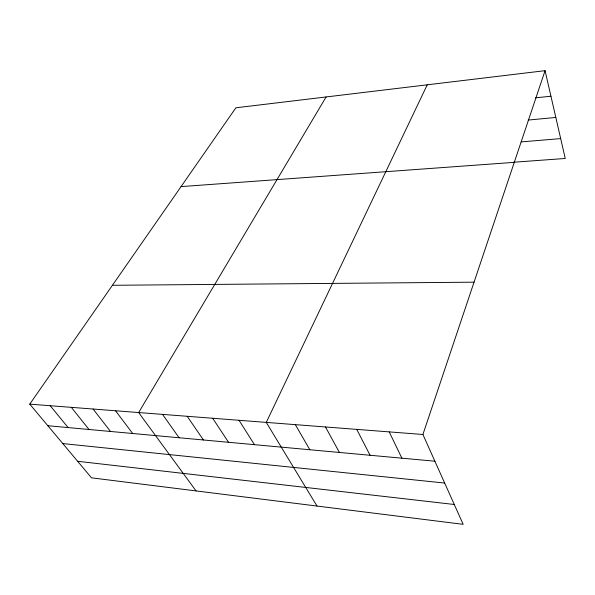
<?xml version="1.0" encoding="UTF-8"?>
<svg xmlns="http://www.w3.org/2000/svg" width="595" height="595" viewBox="0 0 595 595"><rect width="100%" height="100%" fill="white"/><g stroke="black" fill="none" stroke-linecap="round" stroke-linejoin="round"><path stroke-width="0.89" d="M422.911 434.491L545.065 70.664L235.88 107.792L29.75 404.139L91.511 477.837L463.17 524.336L422.911 434.491L29.75 404.139M427.232 84.81L266.27 422.398L317.001 506.048M326.105 96.955L138.657 412.551L196.06 490.92M535.574 97.84L550.94 96.212M528.152 120.071L555.819 117.446M521.227 141.9L560.683 138.605M513.663 162.234L565.25 158.471L545.065 70.664M181.059 186.607L514.281 162.346M112.418 285.295L474.051 282.179M47.838 425.722L434.878 461.207M62.802 443.572L444.666 483.043M77.64 461.281L454.275 504.486M50.233 405.723L68.127 427.582M71.341 407.352L89.012 429.501M93.088 409.033L110.521 431.472M115.519 410.766L132.685 433.502M162.539 414.395L179.102 437.756M187.202 416.299L203.423 439.988M212.683 418.263L228.532 442.286M239.019 420.301L254.459 444.666M295.336 424.644L309.831 449.738M325.48 426.972L339.418 452.453M356.74 429.382L370.083 455.264M389.197 431.888L401.878 458.18"/></g></svg>
